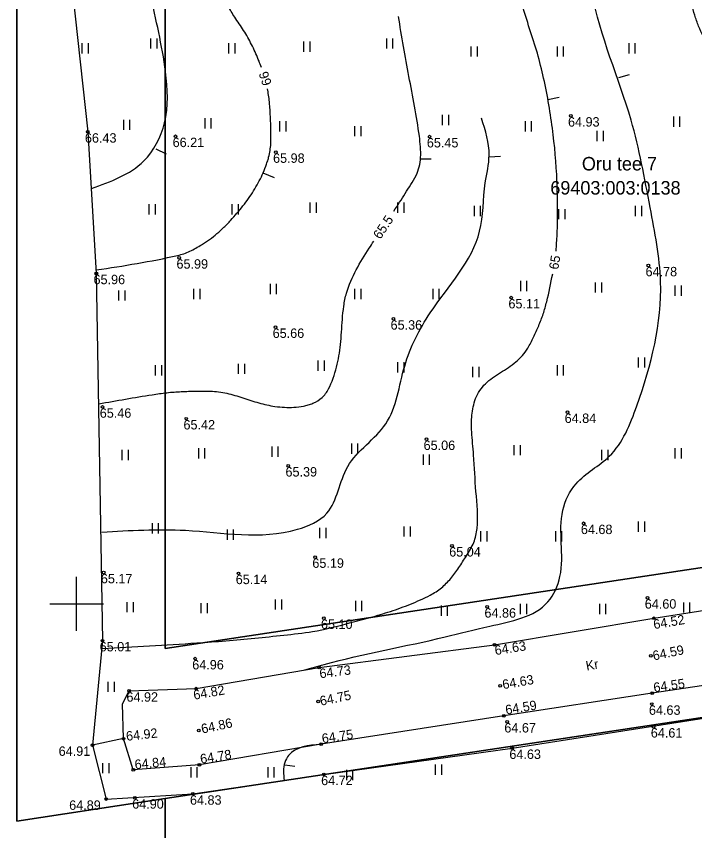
# Model space of a CAD drawing. Extents: x 639065 to 639541, y 6455355 to 6455980.
# Drawn here: x 639245.5 to 639295.9, y 6455433.2 to 6455493.6 of the extents above; entities that cross this region are included whole.
import ezdxf

# ---------------------------------------------------------------- set-up
doc = ezdxf.new("R2010")
doc.units = 0
for name, color, linetype in [('HALJASTUS', 7, 'Continuous'), ('HORISONTAAL-EH2000', 7, 'Continuous'), ('KORGUS-EH2000', 7, 'Continuous'), ('MOOTPIIR', 7, 'Continuous'), ('PIIR', 7, 'Continuous'), ('TEE', 7, 'Continuous'), ('VORK', 7, 'Continuous')]:
    doc.layers.add(name, color=color, linetype=linetype)

msp = doc.modelspace()

# ---------------------------------------------------------------- linework, layer by layer
at = {"layer": 'HALJASTUS'}
for p, q in [((639250.395, 6455491.613), (639250.395, 6455490.853)), ((639250.855, 6455491.613), (639250.855, 6455490.853)), ((639255.481, 6455491.968), (639255.481, 6455491.208)), ((639255.941, 6455491.968), (639255.941, 6455491.208)), ((639261.277, 6455491.613), (639261.277, 6455490.853)), ((639261.737, 6455491.613), (639261.737, 6455490.853)), ((639266.836, 6455491.731), (639266.836, 6455490.971)), ((639267.296, 6455491.731), (639267.296, 6455490.971)), ((639272.986, 6455491.968), (639272.986, 6455491.208)), ((639273.446, 6455491.968), (639273.446, 6455491.208)), ((639290.964, 6455491.613), (639290.964, 6455490.853)), ((639291.424, 6455491.613), (639291.424, 6455490.853)), ((639279.255, 6455491.376), (639279.255, 6455490.616)), ((639279.715, 6455491.376), (639279.715, 6455490.616)), ((639285.642, 6455491.376), (639285.642, 6455490.616)), ((639286.102, 6455491.376), (639286.102, 6455490.616)), ((639277.126, 6455486.287), (639277.126, 6455485.527)), ((639277.586, 6455486.287), (639277.586, 6455485.527)), ((639294.276, 6455486.169), (639294.276, 6455485.409)), ((639294.736, 6455486.169), (639294.736, 6455485.409)), ((639253.47, 6455485.932), (639253.47, 6455485.172)), ((639253.93, 6455485.932), (639253.93, 6455485.172)), ((639259.503, 6455486.05), (639259.503, 6455485.29)), ((639259.963, 6455486.05), (639259.963, 6455485.29)), ((639265.062, 6455485.814), (639265.062, 6455485.054)), ((639265.522, 6455485.814), (639265.522, 6455485.054)), ((639283.276, 6455485.814), (639283.276, 6455485.054)), ((639283.736, 6455485.814), (639283.736, 6455485.054)), ((639270.621, 6455485.459), (639270.621, 6455484.699)), ((639271.081, 6455485.459), (639271.081, 6455484.699)), ((639288.599, 6455485.104), (639288.599, 6455484.344)), ((639289.059, 6455485.104), (639289.059, 6455484.344)), ((639255.363, 6455479.66), (639255.363, 6455478.9)), ((639255.823, 6455479.66), (639255.823, 6455478.9)), ((639261.513, 6455479.66), (639261.513, 6455478.9)), ((639261.973, 6455479.66), (639261.973, 6455478.9)), ((639267.309, 6455479.778), (639267.309, 6455479.018)), ((639267.769, 6455479.778), (639267.769, 6455479.018)), ((639273.814, 6455479.778), (639273.814, 6455479.018)), ((639274.274, 6455479.778), (639274.274, 6455479.018)), ((639279.491, 6455479.541), (639279.491, 6455478.781)), ((639279.951, 6455479.541), (639279.951, 6455478.781)), ((639291.438, 6455479.541), (639291.438, 6455478.781)), ((639291.898, 6455479.541), (639291.898, 6455478.781)), ((639285.76, 6455479.305), (639285.76, 6455478.545)), ((639286.22, 6455479.305), (639286.22, 6455478.545)), ((639258.675, 6455473.387), (639258.675, 6455472.627)), ((639259.135, 6455473.387), (639259.135, 6455472.627)), ((639264.352, 6455473.742), (639264.352, 6455472.982)), ((639264.812, 6455473.742), (639264.812, 6455472.982)), ((639270.621, 6455473.387), (639270.621, 6455472.627)), ((639271.081, 6455473.387), (639271.081, 6455472.627)), ((639276.416, 6455473.387), (639276.416, 6455472.627)), ((639276.876, 6455473.387), (639276.876, 6455472.627)), ((639282.922, 6455473.979), (639282.922, 6455473.219)), ((639283.382, 6455473.979), (639283.382, 6455473.219)), ((639288.481, 6455473.861), (639288.481, 6455473.101)), ((639288.941, 6455473.861), (639288.941, 6455473.101)), ((639294.394, 6455473.624), (639294.394, 6455472.864)), ((639294.854, 6455473.624), (639294.854, 6455472.864)), ((639253.116, 6455473.269), (639253.116, 6455472.509)), ((639253.576, 6455473.269), (639253.576, 6455472.509)), ((639267.9, 6455468.062), (639267.9, 6455467.302)), ((639268.36, 6455468.062), (639268.36, 6455467.302)), ((639273.814, 6455467.943), (639273.814, 6455467.183)), ((639274.274, 6455467.943), (639274.274, 6455467.183)), ((639291.674, 6455468.298), (639291.674, 6455467.538)), ((639292.134, 6455468.298), (639292.134, 6455467.538)), ((639255.836, 6455467.707), (639255.836, 6455466.947)), ((639256.296, 6455467.707), (639256.296, 6455466.947)), ((639261.986, 6455467.825), (639261.986, 6455467.065)), ((639262.446, 6455467.825), (639262.446, 6455467.065)), ((639279.373, 6455467.588), (639279.373, 6455466.828)), ((639279.833, 6455467.588), (639279.833, 6455466.828)), ((639285.642, 6455467.707), (639285.642, 6455466.947)), ((639286.102, 6455467.707), (639286.102, 6455466.947)), ((639270.384, 6455461.908), (639270.384, 6455461.148)), ((639270.844, 6455461.908), (639270.844, 6455461.148)), ((639253.352, 6455461.434), (639253.352, 6455460.674)), ((639253.812, 6455461.434), (639253.812, 6455460.674)), ((639259.029, 6455461.553), (639259.029, 6455460.793)), ((639259.489, 6455461.553), (639259.489, 6455460.793)), ((639264.47, 6455461.671), (639264.47, 6455460.911)), ((639264.93, 6455461.671), (639264.93, 6455460.911)), ((639282.448, 6455461.789), (639282.448, 6455461.029)), ((639282.908, 6455461.789), (639282.908, 6455461.029)), ((639288.954, 6455461.434), (639288.954, 6455460.674)), ((639289.414, 6455461.434), (639289.414, 6455460.674)), ((639294.394, 6455461.553), (639294.394, 6455460.793)), ((639294.854, 6455461.553), (639294.854, 6455460.793)), ((639275.707, 6455461.079), (639275.707, 6455460.319)), ((639276.167, 6455461.079), (639276.167, 6455460.319)), ((639255.599, 6455455.99), (639255.599, 6455455.23)), ((639256.059, 6455455.99), (639256.059, 6455455.23)), ((639291.674, 6455456.109), (639291.674, 6455455.349)), ((639292.134, 6455456.109), (639292.134, 6455455.349)), ((639261.158, 6455455.517), (639261.158, 6455454.757)), ((639261.618, 6455455.517), (639261.618, 6455454.757)), ((639268.019, 6455455.635), (639268.019, 6455454.875)), ((639268.479, 6455455.635), (639268.479, 6455454.875)), ((639274.287, 6455455.753), (639274.287, 6455454.993)), ((639274.747, 6455455.753), (639274.747, 6455454.993)), ((639279.965, 6455455.398), (639279.965, 6455454.638)), ((639280.425, 6455455.398), (639280.425, 6455454.638)), ((639285.524, 6455455.398), (639285.524, 6455454.638)), ((639285.984, 6455455.398), (639285.984, 6455454.638)), ((639253.733, 6455450.142), (639253.733, 6455449.382)), ((639254.193, 6455450.142), (639254.193, 6455449.382)), ((639259.213, 6455450.064), (639259.213, 6455449.304)), ((639259.673, 6455450.064), (639259.673, 6455449.304)), ((639264.733, 6455450.34), (639264.733, 6455449.58)), ((639265.193, 6455450.34), (639265.193, 6455449.58)), ((639270.686, 6455450.221), (639270.686, 6455449.461)), ((639271.146, 6455450.221), (639271.146, 6455449.461)), ((639277.041, 6455449.881), (639277.041, 6455449.121)), ((639277.501, 6455449.881), (639277.501, 6455449.121)), ((639282.915, 6455449.999), (639282.915, 6455449.239)), ((639283.375, 6455449.999), (639283.375, 6455449.239)), ((639288.789, 6455449.999), (639288.789, 6455449.239)), ((639289.249, 6455449.999), (639289.249, 6455449.239)), ((639295.019, 6455450.117), (639295.019, 6455449.357)), ((639295.479, 6455450.117), (639295.479, 6455449.357)), ((639252.314, 6455444.225), (639252.314, 6455443.465)), ((639252.774, 6455444.225), (639252.774, 6455443.465)), ((639251.92, 6455438.189), (639251.92, 6455437.429)), ((639252.38, 6455438.189), (639252.38, 6455437.429)), ((639258.464, 6455437.874), (639258.464, 6455437.114)), ((639258.924, 6455437.874), (639258.924, 6455437.114)), ((639264.181, 6455437.874), (639264.181, 6455437.114)), ((639264.641, 6455437.874), (639264.641, 6455437.114)), ((639276.6, 6455438.071), (639276.6, 6455437.311)), ((639277.06, 6455438.071), (639277.06, 6455437.311)), ((639270.016, 6455437.676), (639270.016, 6455436.916)), ((639270.476, 6455437.676), (639270.476, 6455436.916))]:
    msp.add_line(p, q, dxfattribs=at)
at = {"layer": 'HORISONTAAL-EH2000'}
for p, q in [((639290.227, 6455489.058), (639291.025, 6455489.293)), ((639284.97, 6455487.438), (639285.792, 6455487.602)), ((639255.871, 6455483.762), (639256.643, 6455483.411)), ((639280.605, 6455483.188), (639281.45, 6455483.235)), ((639275.516, 6455483.023), (639276.31, 6455483.023)), ((639263.824, 6455481.978), (639264.646, 6455481.649)), ((639265.436, 6455438.053), (639266.187, 6455437.959))]:
    msp.add_line(p, q, dxfattribs=at)
for points in [[(639300.232, 6455481.556), (639299.85, 6455482.624), (639299.45, 6455483.95), (639299.125, 6455485.298), (639298.81, 6455486.648), (639298.441, 6455487.978), (639297.787, 6455489.573), (639296.989, 6455491.121), (639296.23, 6455492.682), (639295.923, 6455493.487), (639295.695, 6455494.319), (639295.416, 6455495.934), (639295.203, 6455497.559), (639294.768, 6455500.871), (639294.596, 6455502.527), (639294.536, 6455503.355), (639294.499, 6455504.181), (639294.568, 6455505.398), (639294.779, 6455506.612), (639295.026, 6455507.826), (639295.203, 6455509.042), (639295.355, 6455511.505), (639295.414, 6455513.974), (639295.333, 6455514.815), (639295.146, 6455515.652), (639294.965, 6455516.486), (639294.898, 6455517.32), (639295.531, 6455518.987), (639295.723, 6455519.213), (639295.933, 6455519.409), (639296.142, 6455519.6), (639296.329, 6455519.809), (639296.558, 6455520.148), (639296.768, 6455520.503), (639296.982, 6455520.857), (639297.221, 6455521.195), (639297.972, 6455521.923), (639298.887, 6455522.416), (639301.406, 6455523.078), (639302.83, 6455523.355), (639307.266, 6455524.295), (639308.422, 6455524.508), (639309.583, 6455524.7), (639311.866, 6455525.234), (639312.851, 6455525.563)], [(639266.922, 6455445.11), (639268.354, 6455445.509), (639277.343, 6455447.552), (639280.652, 6455448.351), (639284.97, 6455450.159), (639285.862, 6455452.037), (639286.073, 6455456.945), (639287.059, 6455458.918), (639289.523, 6455460.961), (639291.565, 6455464.695), (639293.325, 6455473.924), (639292.551, 6455479.419), (639291.142, 6455485.9), (639288.256, 6455495.34), (639288.045, 6455497.524), (639288.234, 6455499.884), (639288.467, 6455505.309), (639288.177, 6455507.634), (639288.092, 6455510.534), (639288.303, 6455514.126), (639288.702, 6455516.592), (639289.335, 6455518.06), (639290.227, 6455519.469), (639291.659, 6455521.136)], [(639285.568, 6455476.186), (639285.651, 6455477.423), (639285.679, 6455479.395), (639285.64, 6455481.371), (639285.299, 6455485.313), (639284.595, 6455489.258), (639284.116, 6455491.093), (639283.537, 6455492.908), (639283.011, 6455494.73), (639282.817, 6455495.652), (639282.745, 6455496.116), (639282.694, 6455496.585), (639282.675, 6455499.331), (639282.905, 6455502.08), (639283.914, 6455512.635), (639284.243, 6455516.087), (639284.467, 6455516.767), (639284.888, 6455517.387), (639285.331, 6455518.002), (639285.627, 6455518.67), (639285.979, 6455520.197)], [(639261.807, 6455493.427), (639261.29, 6455494.295), (639260.985, 6455495.234), (639260.891, 6455496.15), (639261.079, 6455499.226), (639262.322, 6455503.947), (639263.59, 6455508.62), (639263.778, 6455511.672), (639263.566, 6455513.222), (639263.731, 6455514.185), (639264.951, 6455515.97), (639267.353, 6455517.021), (639269.809, 6455518.389), (639270.443, 6455518.905)], [(639251.104, 6455480.828), (639254.977, 6455482.871), (639256.526, 6455485.689), (639256.596, 6455489.493), (639255.469, 6455495.27), (639254.273, 6455501.187), (639254.061, 6455506.401), (639256.033, 6455509.078), (639257.37, 6455510.487), (639258.708, 6455511.896), (639259.694, 6455514.854), (639260.539, 6455516.827)], [(639263.704, 6455489.818), (639263.535, 6455490.269), (639263.046, 6455491.378), (639262.471, 6455492.431), (639261.807, 6455493.427)], [(639273.536, 6455479.156), (639274.379, 6455480.454), (639274.788, 6455481.116), (639275.184, 6455481.802), (639275.521, 6455483.117), (639275.509, 6455483.914), (639275.428, 6455484.708), (639275.07, 6455486.933), (639274.654, 6455489.151), (639274.241, 6455491.37), (639273.887, 6455493.6)], [(639251.456, 6455474.781), (639257.488, 6455475.861), (639257.956, 6455475.986), (639258.405, 6455476.174), (639258.841, 6455476.405), (639259.271, 6455476.659), (639259.865, 6455477.049), (639260.413, 6455477.477), (639260.931, 6455477.948), (639261.182, 6455478.201), (639261.431, 6455478.468), (639262.34, 6455479.539), (639263.131, 6455480.655), (639263.776, 6455481.846), (639264.035, 6455482.479), (639264.147, 6455482.806), (639264.247, 6455483.141), (639264.353, 6455483.639), (639264.405, 6455484.139), (639264.42, 6455484.638), (639264.411, 6455485.137), (639264.378, 6455486.13), (639264.314, 6455487.124), (639264.181, 6455488.115), (639264.161, 6455488.224)], [(639251.879, 6455455.325), (639258.075, 6455455.466), (639266.383, 6455455.536), (639268.565, 6455456.734), (639270.114, 6455460.186), (639272.93, 6455463.356), (639274.339, 6455467.654), (639276.24, 6455471.599), (639279.901, 6455477.657), (639280.323, 6455481.25), (639280.605, 6455483.293), (639280.042, 6455486.041)], [(639251.644, 6455464.847), (639255.61, 6455465.528), (639256.684, 6455465.675), (639257.767, 6455465.757), (639258.852, 6455465.79), (639259.929, 6455465.787), (639261.136, 6455465.629), (639262.331, 6455465.292), (639263.522, 6455464.92), (639264.716, 6455464.66), (639266.121, 6455464.594), (639266.831, 6455464.685), (639267.183, 6455464.773), (639267.533, 6455464.894), (639268.21, 6455465.314), (639268.474, 6455465.606), (639268.683, 6455465.951), (639269.281, 6455467.575), (639269.574, 6455469.239), (639269.715, 6455471.117), (639269.823, 6455472.097), (639269.903, 6455472.583), (639270.02, 6455473.066), (639270.744, 6455474.796), (639271.71, 6455476.401), (639272.045, 6455476.912)], [(639251.902, 6455446.683), (639258.919, 6455447.106), (639263.22, 6455447.451), (639265.365, 6455447.683), (639267.509, 6455447.951), (639270.255, 6455448.585), (639271.782, 6455448.992), (639273.287, 6455449.447), (639274.772, 6455449.988), (639275.508, 6455450.302), (639276.24, 6455450.652), (639277.068, 6455451.199), (639277.76, 6455451.892), (639278.361, 6455452.693), (639278.915, 6455453.564), (639279.467, 6455454.56), (639279.713, 6455455.607), (639279.628, 6455458.332), (639279.455, 6455461.055), (639279.314, 6455462.769), (639279.294, 6455463.387), (639279.329, 6455464.004), (639279.427, 6455464.62), (639279.596, 6455465.235), (639280.335, 6455466.343), (639281.44, 6455467.171), (639282.592, 6455467.965), (639283.468, 6455468.969), (639283.894, 6455469.8), (639284.282, 6455470.648), (639284.615, 6455471.52), (639284.876, 6455472.421), (639285.32, 6455474.489)], [(639268.134, 6455439.588), (639265.725, 6455438.758), (639265.444, 6455438.241), (639265.397, 6455436.903)]]:
    msp.add_spline(points, degree=3, dxfattribs=at)
at = {"layer": 'KORGUS-EH2000'}
for centre in [(639286.664, 6455486.22), (639250.82, 6455485.028), (639257.329, 6455484.7), (639276.191, 6455484.674), (639264.78, 6455483.531), (639257.615, 6455475.677), (639292.418, 6455475.109), (639251.46, 6455474.525), (639282.245, 6455472.728), (639273.499, 6455471.15), (639264.749, 6455470.539), (639251.921, 6455464.615), (639286.414, 6455464.228), (639258.135, 6455463.745), (639275.95, 6455462.221), (639265.703, 6455460.25), (639287.619, 6455455.981), (639277.849, 6455454.314), (639267.695, 6455453.477), (639252.004, 6455452.328), (639262.011, 6455452.268), (639292.36, 6455450.448), (639280.465, 6455449.781), (639268.335, 6455448.945), (639292.829, 6455448.932), (639251.916, 6455447.276), (639280.995, 6455446.966), (639292.611, 6455446.149), (639258.783, 6455445.938), (639267.987, 6455445.276), (639258.866, 6455443.712), (639281.427, 6455443.913), (639253.904, 6455443.543), (639292.713, 6455443.369), (639267.911, 6455442.75), (639292.668, 6455442.57), (639281.689, 6455441.702), (639281.941, 6455441.257), (639292.808, 6455440.884), (639259.056, 6455440.611), (639251.185, 6455439.512), (639253.481, 6455440.001), (639268.134, 6455439.588), (639282.313, 6455439.295), (639254.205, 6455437.685), (639259.103, 6455438.051), (639268.348, 6455437.351), (639258.615, 6455435.898), (639252.188, 6455435.521), (639254.328, 6455435.605)]:
    msp.add_circle(centre, 0.1, dxfattribs=at)
at = {"layer": 'MOOTPIIR'}
msp.add_lwpolyline([(639328.073, 6455448.503), (639327.496, 6455454.453), (639321.591, 6455496.187), (639320.579, 6455506.426), (639319.233, 6455517.384), (639317.43, 6455529.666), (639247.076, 6455518.844), (639247.966, 6455511.325), (639248.387, 6455507.416), (639250.82, 6455485.028), (639251.46, 6455474.525), (639251.916, 6455447.276), (639251.185, 6455439.512), (639252.188, 6455435.521), (639258.615, 6455435.898), (639268.348, 6455437.351), (639282.313, 6455439.295), (639305.998, 6455443.016), (639328.262, 6455446.622)], close=True, dxfattribs=at)
at = {"layer": 'PIIR'}
for points in [[(639488.54, 6455551.22), (639494.03, 6455539.08), (639505.47, 6455512.97), (639541.28, 6455443.71), (639538.36, 6455442.82), (639521.44, 6455475.53), (639450.54, 6455464.83), (639380.19, 6455454.21), (639312.84, 6455444.05), (639256.57, 6455435.56), (639245.57, 6455433.89), (639245.57, 6455510.56), (639174.58, 6455500.11), (639174.33, 6455503.85), (639174.24, 6455505.12), (639260.54, 6455517.82), (639298.49, 6455523.38), (639457.55, 6455546.82)], [(639487.65, 6455546.15), (639435.74, 6455538.56), (639375.08, 6455529.63), (639313.7, 6455520.59), (639256.57, 6455512.18), (639256.57, 6455446.68), (639323.33, 6455456.76), (639384.68, 6455466.02), (639445.31, 6455475.17), (639516.11, 6455485.85), (639502.8, 6455511.59)], [(639313.7, 6455520.59), (639323.33, 6455456.76), (639256.57, 6455446.68), (639256.57, 6455512.18)], [(639245.57, 6455510.56), (639245.57, 6455433.89), (639256.57, 6455435.56), (639256.57, 6455374.99), (639236.22, 6455370.21), (639207.19, 6455363.43), (639185.96, 6455358.4), (639176.39, 6455473.25), (639174.58, 6455500.11)], [(639312.84, 6455444.05), (639320.98, 6455390.12), (639256.57, 6455374.99), (639256.57, 6455435.56)]]:
    msp.add_lwpolyline(points, close=True, dxfattribs=at)
at = {"layer": 'TEE'}
msp.add_line((639253.481, 6455440.001), (639251.185, 6455439.512), dxfattribs=at)
msp.add_lwpolyline([(639328.073, 6455448.503), (639317.455, 6455446.7), (639305.692, 6455445.314), (639292.713, 6455443.369), (639281.689, 6455441.702), (639268.134, 6455439.588), (639259.103, 6455438.051), (639254.205, 6455437.685), (639253.481, 6455440.001), (639253.398, 6455442.584), (639253.904, 6455443.543), (639258.866, 6455443.712), (639267.987, 6455445.276), (639280.995, 6455446.966), (639292.829, 6455448.932), (639298.972, 6455449.914), (639304.599, 6455450.899), (639315.79, 6455452.628), (639327.496, 6455454.453)], dxfattribs=at)
at = {"layer": 'VORK'}
for p, q in [((639250, 6455448), (639250, 6455452)), ((639248, 6455450), (639252, 6455450))]:
    msp.add_line(p, q, dxfattribs=at)

# ---------------------------------------------------------------- texts
at = {"layer": 'HORISONTAAL-EH2000'}
for s, rotation, p in [('66', 108.54895, (639264.49, 6455488.6)), ('65.5', 56.36599, (639272.529, 6455477.01)), ('65', 80.39421, (639285.726, 6455474.775))]:
    msp.add_text(s, height=0.7, rotation=rotation, dxfattribs=at).set_placement(p)
at = {"layer": 'KORGUS-EH2000'}
for s, p in [('64.93', (639286.457, 6455485.421)), ('66.43', (639250.613, 6455484.229)), ('66.21', (639257.122, 6455483.901)), ('65.45', (639275.984, 6455483.875)), ('65.98', (639264.573, 6455482.732)), ('65.99', (639257.408, 6455474.878)), ('64.78', (639292.211, 6455474.31)), ('65.96', (639251.253, 6455473.726)), ('65.11', (639282.038, 6455471.929)), ('65.36', (639273.292, 6455470.351)), ('65.66', (639264.542, 6455469.74)), ('65.46', (639251.714, 6455463.816)), ('64.84', (639286.207, 6455463.429)), ('65.42', (639257.928, 6455462.946)), ('65.06', (639275.743, 6455461.422)), ('65.39', (639265.496, 6455459.451)), ('64.68', (639287.412, 6455455.182)), ('65.04', (639277.642, 6455453.515)), ('65.19', (639267.488, 6455452.678)), ('65.17', (639251.797, 6455451.529)), ('65.14', (639261.804, 6455451.469)), ('64.60', (639292.153, 6455449.649)), ('64.86', (639280.258, 6455448.982)), ('65.10', (639268.128, 6455448.146)), ('65.01', (639251.709, 6455446.477)), ('64.96', (639258.576, 6455445.139)), ('64.92', (639253.697, 6455442.744)), ('64.63', (639292.461, 6455441.771)), ('64.67', (639281.734, 6455440.458)), ('64.61', (639292.601, 6455440.085)), ('64.91', (639248.665, 6455438.726)), ('64.63', (639282.106, 6455438.496)), ('64.72', (639268.141, 6455436.552)), ('64.89', (639249.446, 6455434.719)), ('64.90', (639254.121, 6455434.806)), ('64.83', (639258.408, 6455435.099))]:
    msp.add_text(s, height=0.7, dxfattribs=at).set_placement(p)
for s, rotation, p in [('64.52', 9.55468, (639292.849, 6455448.124)), ('64.63', 9.00238, (639281.071, 6455446.198)), ('64.59', 11.92199, (639292.818, 6455445.797)), ('64.73', 7.33069, (639268.061, 6455444.475)), ('64.63', 9.85704, (639281.65, 6455443.665)), ('64.55', 7.90431, (639292.846, 6455443.445)), ('64.82', 9.87153, (639258.723, 6455442.887)), ('64.75', 11.59885, (639268.12, 6455442.441)), ('64.59', 9.5302, (639281.869, 6455441.782)), ('64.86', 11.93618, (639259.319, 6455440.373)), ('64.92', 6.11909, (639253.703, 6455439.838)), ('64.75', 8.53574, (639268.244, 6455439.656)), ('64.78', 9.11666, (639259.222, 6455438.14)), ('64.84', 5.19749, (639254.333, 6455437.736))]:
    msp.add_text(s, height=0.7, rotation=rotation, dxfattribs=at).set_placement(p)
at = {"layer": 'PIIR'}
for s, p in [('Oru tee 7', (639287.486, 6455482.167)), ('69403:003:0138', (639285.145, 6455480.379))]:
    msp.add_text(s, height=1, dxfattribs=at).set_placement(p)
at = {"layer": 'TEE'}
msp.add_text('Kr', height=0.6997, rotation=10.48777, dxfattribs=at).set_placement((639287.848, 6455445.05))

doc.saveas('drawing.dxf')
